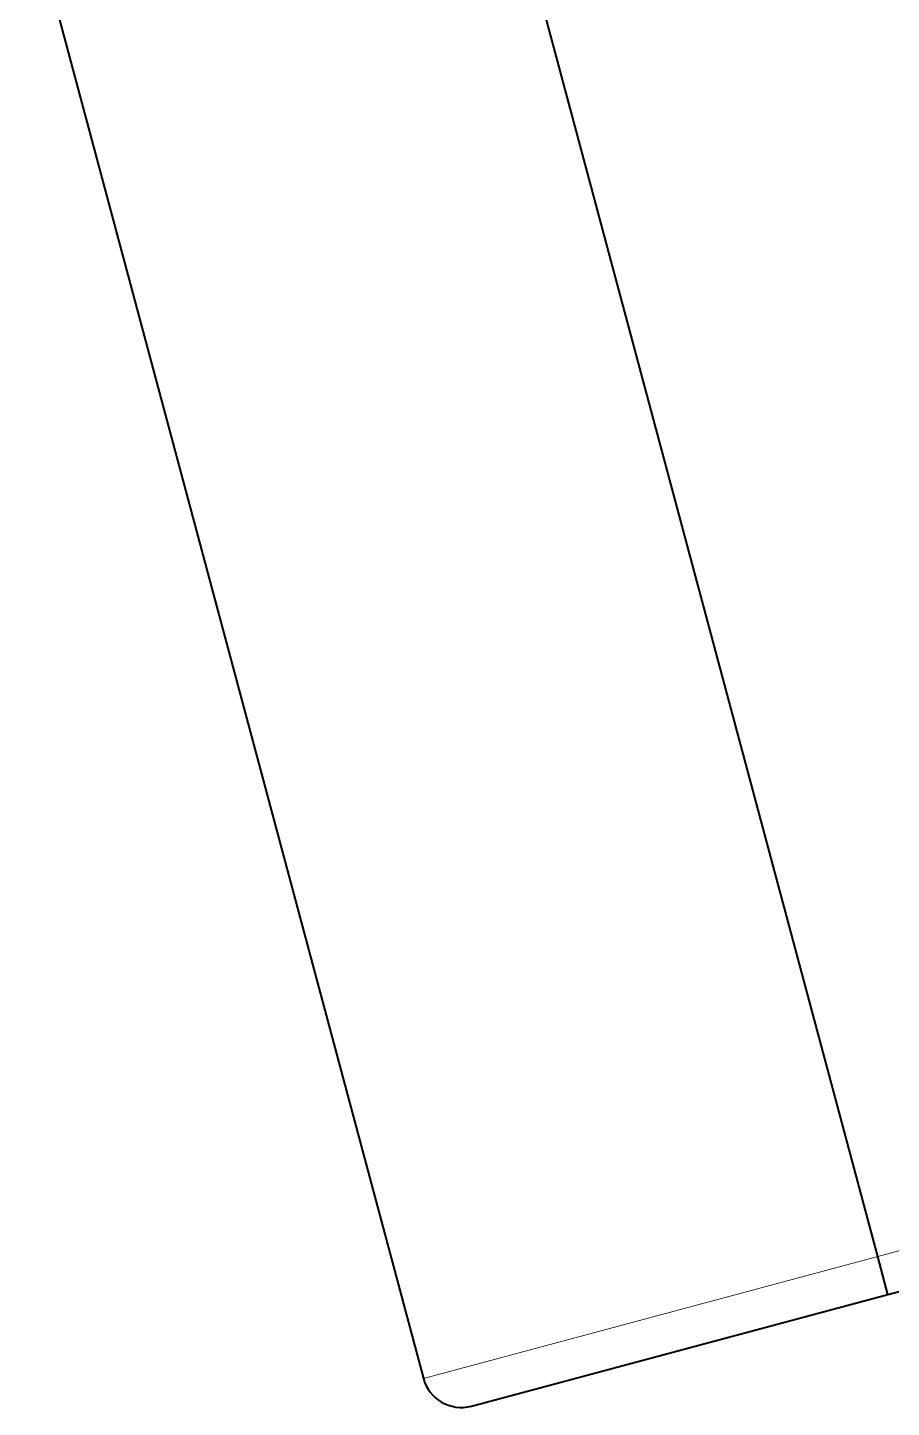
# Model space of a CAD drawing. Header units: inches. Extents: x 0 to 11, y 0 to 8.5.
# Drawn here: x 1.8972 to 2.1726, y 5.6314 to 6.0712 of the extents above; entities that cross this region are included whole.
import ezdxf

# ---------------------------------------------------------------- set-up
doc = ezdxf.new("R2010")
doc.units = ezdxf.units.IN
doc.header["$LTSCALE"] = 0.5
doc.header["$MEASUREMENT"] = 0
doc.layers.add('TANGENT_LINES', color=7, linetype='Continuous', lineweight=15)
doc.layers.add('Visible', color=7, linetype='Continuous', lineweight=40)

msp = doc.modelspace()

# ---------------------------------------------------------------- linework, layer by layer
at = {"layer": 'TANGENT_LINES'}
for p, q in [((2.31313, 5.71834), (2.16825, 5.67952)), ((2.16825, 5.67952), (2.02336, 5.64069))]:
    msp.add_line(p, q, dxfattribs=at)
at = {"layer": 'Visible'}
for p, q in [((2.16825, 5.67952), (2.04207, 6.15041)), ((1.89718, 6.11158), (2.02336, 5.64069)), ((2.17148, 5.66744), (2.3043, 5.70303)), ((2.17148, 5.66744), (2.16825, 5.67952)), ((2.03867, 5.63185), (2.17148, 5.66744))]:
    msp.add_line(p, q, dxfattribs=at)
msp.add_arc((2.03543, 5.64393), 0.0125, 195, 285, dxfattribs=at)

doc.saveas('drawing.dxf')
